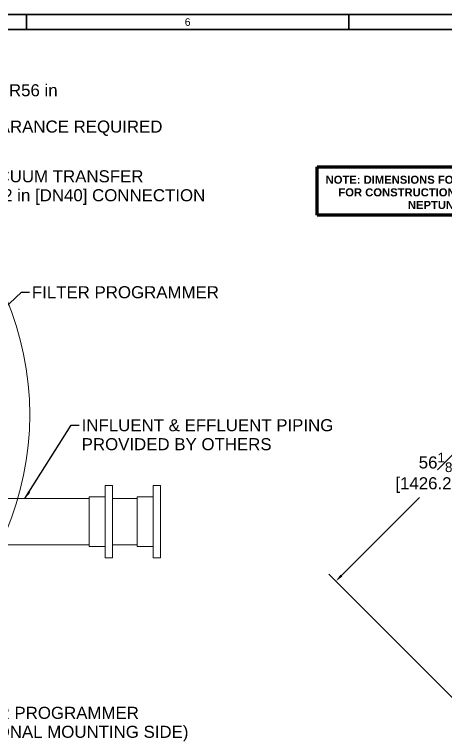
# Model space of a CAD drawing. Header units: inches. Extents: x 19 to 503, y 7 to 322.
# Drawn here: x 136.7 to 217.2, y 186.8 to 322.5 of the extents above; entities that cross this region are included whole.
import ezdxf

# ---------------------------------------------------------------- set-up
doc = ezdxf.new("R2010")
doc.units = ezdxf.units.IN
doc.header["$LTSCALE"] = 15
doc.header["$MEASUREMENT"] = 0
doc.layers.get('0').update_dxf_attribs({"lineweight": 25})
for name, color, linetype, lineweight in [('Border', 7, 'Continuous', 35), ('Dimension (ANSI)', 7, 'Continuous', 25), ('Sketch Geometry (ANSI)', 7, 'Continuous', 25), ('Symbol (ANSI)', 7, 'Continuous', 25), ('Visible', 7, 'Continuous', 18)]:
    doc.layers.add(name, color=color, linetype=linetype, lineweight=lineweight)
doc.styles.add('MEMCOR Medium', font='arial.ttf')
doc.styles.add('Note Text (ANSI)', font='arial.ttf')
doc.styles.add('Standard A-B-C', font='arial.ttf')
doc.dimstyles.new('Default (ANSI)', dxfattribs={"dimscale": 15, "dimtxt": 0.15, "dimasz": 0.098425, "dimexe": 0.125, "dimexo": 0.0625, "dimgap": 0.031496, "dimtad": 0, "dimtih": 1, "dimtoh": 1, "dimdec": 4, "dimrnd": 1e-08, "dimzin": 3, "dimdsep": 46, "dimlunit": 5, "dimtxsty": 'MEMCOR Medium', "dimcen": 0.09, "dimdle": 0.393701, "dimclrd": 256, "dimclre": 256, "dimclrt": 256, "dimadec": 0, "dimazin": 1, "dimtfac": 0.8, "dimtofl": 0, "dimtmove": 0, "dimatfit": 3, "dimfxl": 1, "dimfrac": 1, "dimtolj": 1, "dimtzin": 4, "dimlwd": -1, "dimlwe": -1, "dimarcsym": 0})
doc.dimstyles.new('Default (ANSI)$7', dxfattribs={"dimscale": 15, "dimtxt": 0.15, "dimasz": 0.098425, "dimexe": 0.125, "dimexo": 0.0625, "dimgap": 0.031496, "dimtad": 0, "dimtih": 1, "dimtoh": 1, "dimdec": 4, "dimrnd": 1e-08, "dimzin": 3, "dimdsep": 46, "dimlunit": 5, "dimtxsty": 'MEMCOR Medium', "dimcen": 0.09, "dimdle": 0.393701, "dimclrd": 256, "dimclre": 256, "dimclrt": 256, "dimadec": 0, "dimazin": 1, "dimtfac": 0.8, "dimtofl": 0, "dimtmove": 0, "dimatfit": 3, "dimfxl": 1, "dimfrac": 1, "dimtolj": 1, "dimtzin": 4, "dimlwd": -1, "dimlwe": -1, "dimarcsym": 0})

# ---------------------------------------------------------------- blocks, each defined once
blk = doc.blocks.new('Borders 22x34_D')
at = {"layer": 'Border'}
for p, q in [((33.5, 21.5), (1.25, 21.5)), ((9.2656, 21.5), (9.2656, 21.3125)), ((13.2734, 21.5), (13.2734, 21.3125)), ((33.3125, 21.3125), (1.25, 21.3125))]:
    blk.add_line(p, q, dxfattribs=at)
at = {"layer": 'Border', "insert": (11.2695, 21.4062), "char_height": 0.094, "attachment_point": 5, "style": 'Standard A-B-C'}
blk.add_mtext('\\fArial|b0|i0;{\\H0.0940;6}', dxfattribs=at)
blk = doc.blocks.new('DIM FOR REF ONLY')
at = {"layer": 'Sketch Geometry (ANSI)', "lineweight": 140}
for p, q in [((-1.8, 0.3), (1.8, 0.3)), ((-1.8, -0.3), (-1.8, 0.3)), ((1.8, 0.3), (1.8, -0.3)), ((1.8, -0.3), (-1.8, -0.3))]:
    blk.add_line(p, q, dxfattribs=at)
at = {"layer": 'Symbol (ANSI)', "insert": (0, -0.0167), "char_height": 0.1, "width": 3.557293, "attachment_point": 5, "line_spacing_factor": 0.944221, "style": 'Note Text (ANSI)'}
blk.add_mtext('\\fArial|b1|i0;{\\H0.1000;NOTE: DIMENSIONS FOR REFERENCE ONLY, NOT FOR CONSTRUCTION UNLESS CERTIFIED BY NEPTUNE BENSON.}', dxfattribs=at)
blk = doc.blocks.new('*D24')
at = {"layer": 'Defpoints', "color": 0, "transparency": 16777216}
for p in [(108.58, 297.91), (83.56, 247.8)]:
    blk.add_point(p, dxfattribs=at)
at = {"layer": 'Dimension (ANSI)', "transparency": 16777216}
for p, q in [((112.98, 306.73), (109.24, 299.23)), ((114.97, 306.73), (112.98, 306.73))]:
    blk.add_line(p, q, dxfattribs=at)
blk.add_solid([(109.02, 299.34), (109.46, 299.12), (108.58, 297.91)], dxfattribs=at)
at = {"layer": 'Dimension (ANSI)', "transparency": 16777216, "char_height": 2.25, "attachment_point": 4, "style": 'MEMCOR Medium'}
for s, insert in [('\\A1; \\fArial|b0|i0;R56 in', (134.81, 308.35)), ('\\A1;[R1422.4 mm]{\\P\\fArial|b0|i0;RADIAL CLEARANCE REQUIRED}', (115.44, 303.15))]:
    blk.add_mtext(s, dxfattribs=dict(at, insert=insert))
blk = doc.blocks.new('*D26')
at = {"layer": 'Defpoints', "color": 0, "transparency": 16777216}
for p in [(263.71, 229.12), (196.7, 216.72), (224, 189.42)]:
    blk.add_point(p, dxfattribs=at)
at = {"layer": 'Dimension (ANSI)', "transparency": 16777216}
for p, q in [((263.05, 229.78), (235.08, 257.75)), ((235.36, 255.38), (220.78, 240.8)), ((197.74, 217.77), (212.32, 232.35)), ((223.34, 190.08), (195.37, 218.05))]:
    blk.add_line(p, q, dxfattribs=at)
for points in [[(235.19, 255.56), (235.53, 255.21), (236.4, 256.43)], [(197.57, 217.94), (197.92, 217.59), (196.7, 216.72)]]:
    blk.add_solid(points, dxfattribs=at)
at = {"layer": 'Dimension (ANSI)', "transparency": 16777216, "char_height": 2.25, "attachment_point": 5, "style": 'MEMCOR Medium'}
for s, insert in [('\\A1; 56{\\H0.8x;\\S1#8;} in', (216.55, 238.89)), ('\\A1;[1426.2 mm]', (216.55, 234.66))]:
    blk.add_mtext(s, dxfattribs=dict(at, insert=insert))

msp = doc.modelspace()

# ---------------------------------------------------------------- linework, layer by layer
at = {"layer": 'Visible'}
for p, q in [((153.66391, 234.57751), (153.66391, 221.07751)), ((155.03891, 234.57751), (153.66391, 234.57751)), ((155.03891, 234.57751), (155.03891, 221.07751)), ((162.58966, 234.57751), (162.58966, 221.07751)), ((163.96466, 234.57751), (162.58966, 234.57751)), ((163.96466, 234.57751), (163.96466, 221.07751)), ((127.73866, 232.14001), (150.66391, 232.14001)), ((150.66391, 232.48376), (150.66391, 223.17126)), ((153.66391, 232.48376), (150.66391, 232.48376)), ((159.58966, 232.14001), (155.03891, 232.14001)), ((159.58966, 232.48376), (159.58966, 223.17126)), ((162.58966, 232.48376), (159.58966, 232.48376)), ((127.73866, 223.51501), (150.66391, 223.51501)), ((153.66391, 223.17126), (150.66391, 223.17126)), ((159.58966, 223.51501), (155.03891, 223.51501)), ((162.58966, 223.17126), (159.58966, 223.17126)), ((155.03891, 221.07751), (153.66391, 221.07751)), ((163.96466, 221.07751), (162.58966, 221.07751))]:
    msp.add_line(p, q, dxfattribs=at)
msp.add_circle((83.5631, 247.80307), 56, dxfattribs=at)

# ---------------------------------------------------------------- block references
at = {"xscale": 15, "yscale": 15, "zscale": 15}
for name, p in [('Borders 22x34_D', (0, 0)), ('DIM FOR REF ONLY', (220.23144, 289.54156))]:
    msp.add_blockref(name, p, dxfattribs=at)

# ---------------------------------------------------------------- texts
at = {"layer": 'Symbol (ANSI)', "char_height": 2.2500001, "attachment_point": 1, "line_spacing_factor": 0.944221, "style": 'MEMCOR Medium'}
for s, insert, width in [('\\fArial|b0|i0;VACUUM TRANSFER \\P\\fArial|b0|i0;1 1/2 in [DN40] CONNECTION', (129.36268, 293.43093), 42.969515), ('\\fArial|b0|i0;INFLUENT & EFFLUENT PIPING\\P\\fArial|b0|i0;PROVIDED BY OTHERS', (149.26011, 246.96139), 46.9893311), ('\\fArial|b0|i0;FILTER PROGRAMMER\\P\\fArial|b0|i0;(OPTIONAL MOUNTING SIDE)', (125.0136, 193.26805), 44.1888374)]:
    msp.add_mtext(s, dxfattribs=dict(at, insert=insert, width=width))
at = {"layer": 'Symbol (ANSI)', "insert": (139.95888, 271.78932), "char_height": 2.2500001, "width": 34.9350248, "attachment_point": 1, "style": 'MEMCOR Medium'}
msp.add_mtext('\\fArial|b0|i0;FILTER PROGRAMMER', dxfattribs=at)

# ---------------------------------------------------------------- dimensions: what is measured, and where the dimension line sits
at = {"layer": 'Dimension (ANSI)'}
dim = msp.add_radius_dim(center=(83.5631, 247.80307), mpoint=(108.57735, 297.90583), text=' \\fArial|b0|i0;<> in\\X[R1422.4 mm]{\\P\\fArial|b0|i0;RADIAL CLEARANCE REQUIRED}', dimstyle='Default (ANSI)', override={"dimgap": 0.031496, "dimdec": 4, "dimlfac": 1, "dimpost": '', "dimcen": 0, "dimtol": 0, "dimlim": 0, "dimtp": 0, "dimtm": 0, "dimtdec": 2}, dxfattribs=at)
dim.commit()
dim.dimension.update_dxf_attribs({"geometry": '*D24', "text_midpoint": (139.68634, 306.73178), "dimtype": 164})
dim = msp.add_linear_dim(base=(196.70043, 216.72379), p1=(263.70974, 229.1199), p2=(224.00349, 189.42073), angle=225, text=' <> in\\X[1426.2 mm]', dimstyle='Default (ANSI)', override={"dimgap": 0.031496, "dimdec": 4, "dimpost": '', "dimtol": 0, "dimlim": 0, "dimtp": 0, "dimtm": 0, "dimtdec": 2, "dimatfit": 1}, dxfattribs=at)
dim.commit()
dim.dimension.update_dxf_attribs({"geometry": '*D26', "text_midpoint": (216.55178, 236.57515), "dimtype": 160})

# ---------------------------------------------------------------- leaders
at = {"layer": 'Symbol (ANSI)', "annotation_type": 0, "has_hookline": 1, "hookline_direction": 0}
for points, text_width in [([(93.03559, 239.5382), (127.41387, 292.30593), (128.89024, 292.30593)], 42.36937), ([(124.07261, 257.59981), (138.01006, 270.66432), (139.48644, 270.66432)], 34.62944), ([(138.67196, 232.14001), (147.3113, 245.83639), (148.78767, 245.83639)], 46.49028), ([(119.41295, 198.35488), (123.06478, 192.14305), (124.54116, 192.14305)], 43.87807)]:
    msp.add_leader(points, dimstyle='Default (ANSI)$7', override={"dimtad": 0}, dxfattribs=dict(at, text_width=text_width))

doc.saveas('drawing.dxf')
